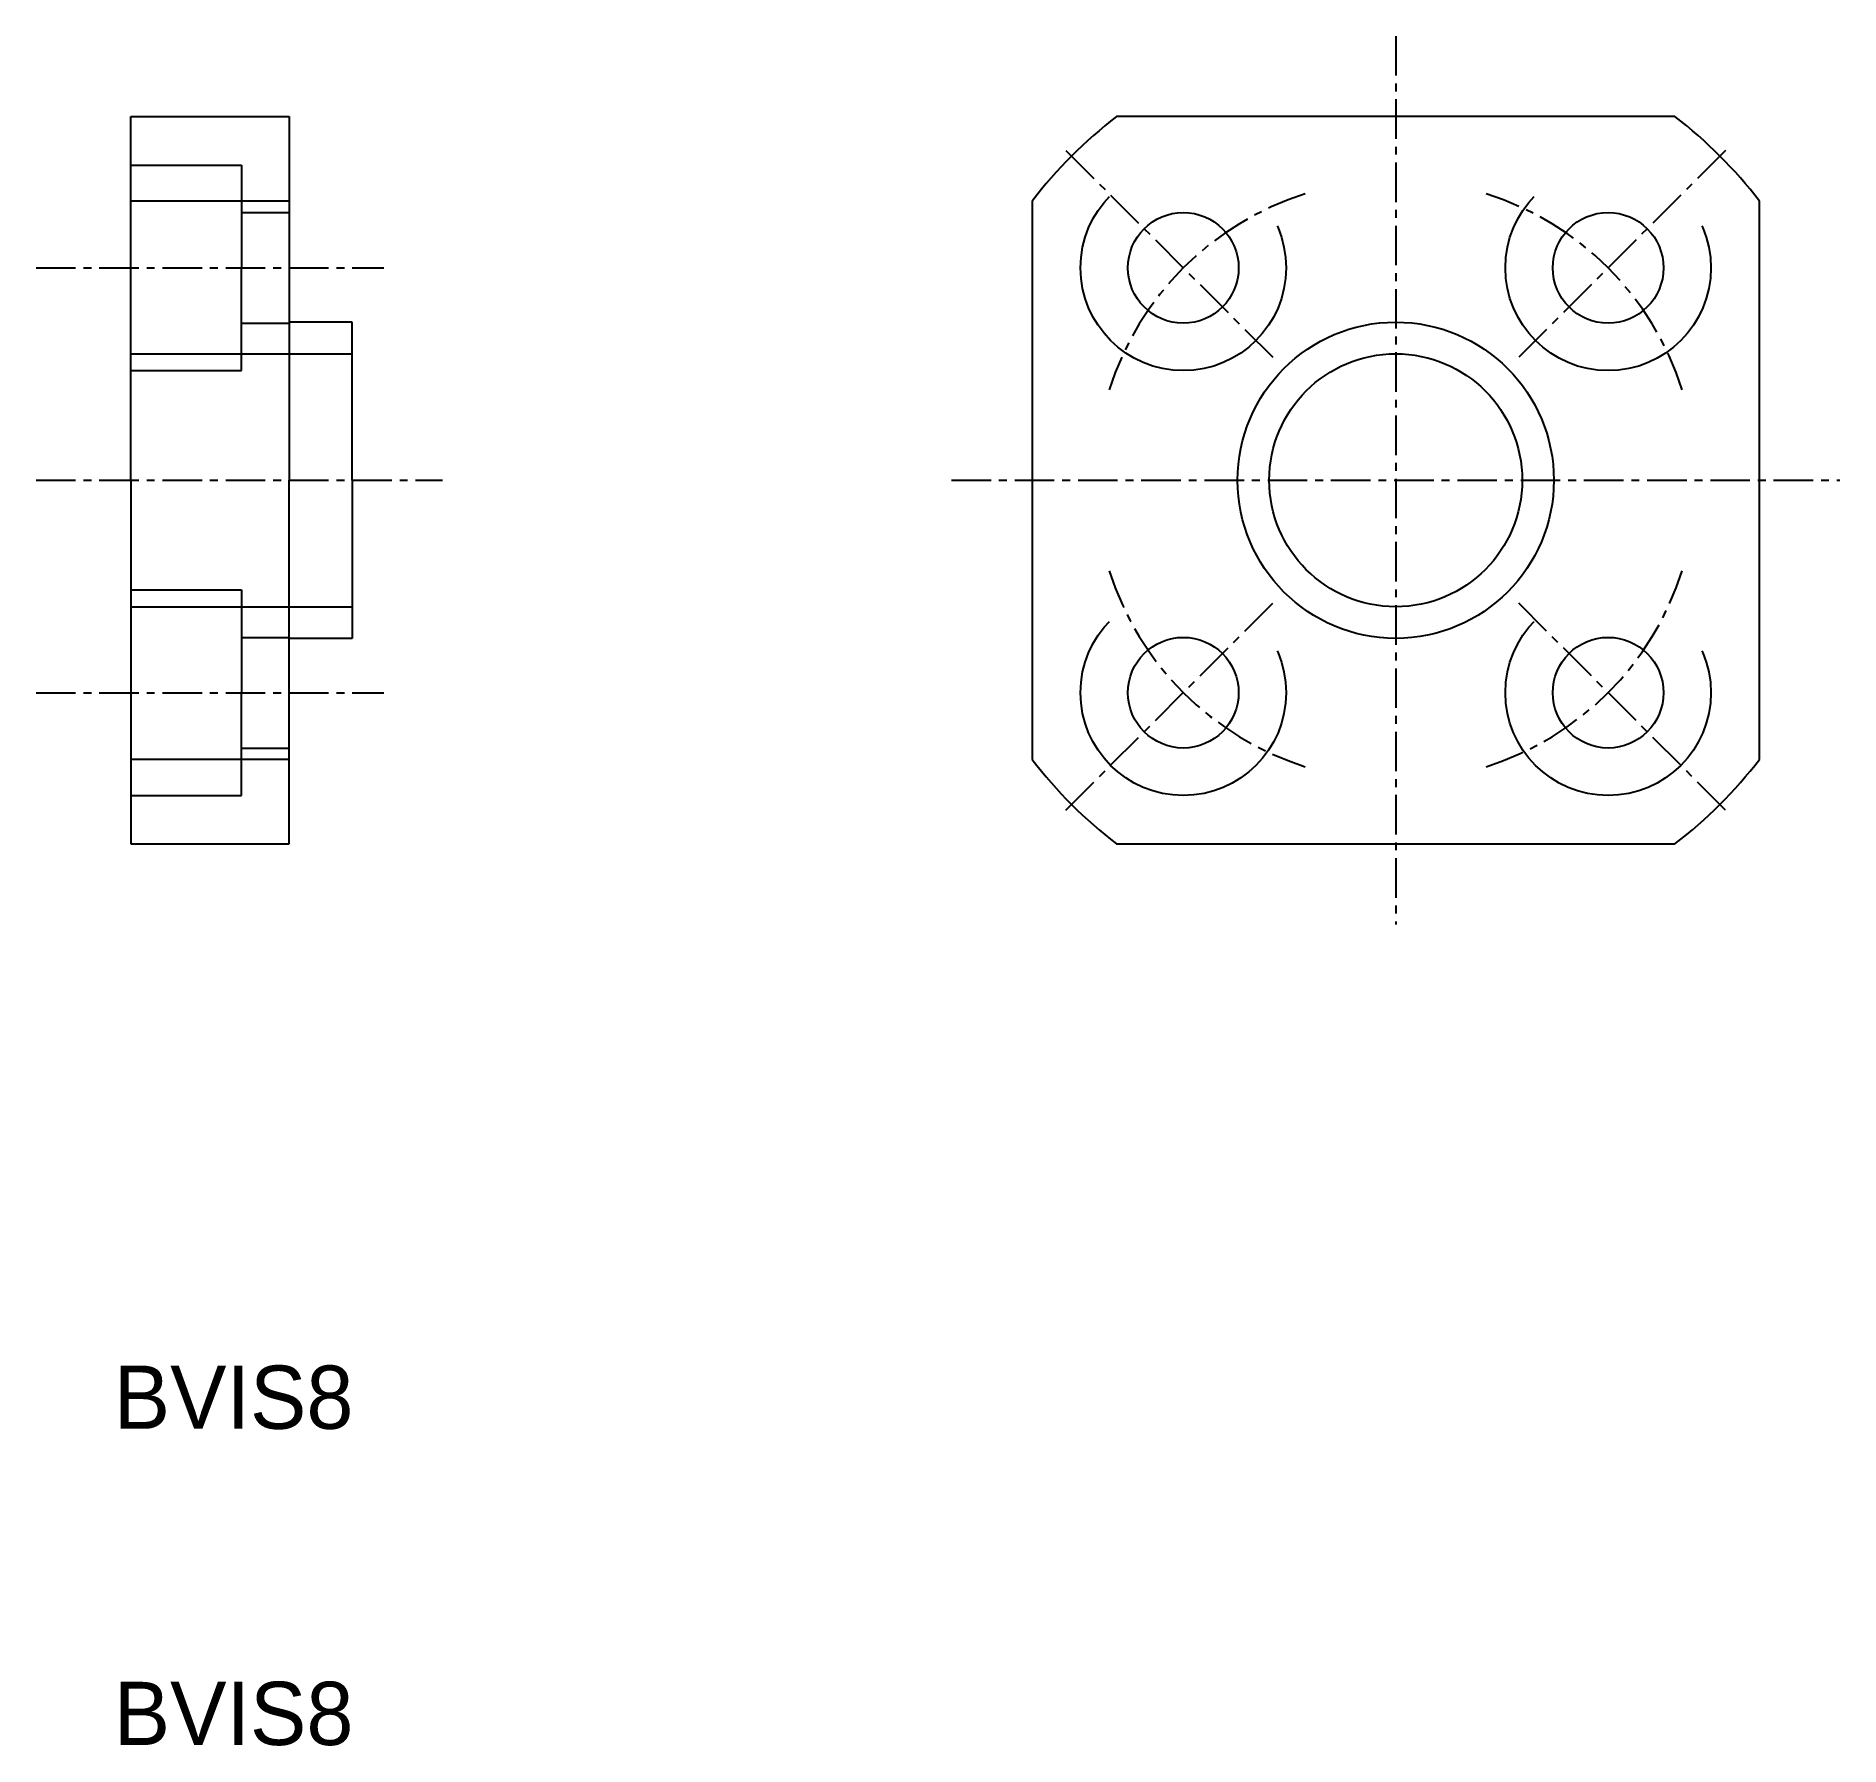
# Model space of a CAD drawing. Extents: x 132 to 189, y 88.7 to 142.8.
import ezdxf

# ---------------------------------------------------------------- set-up
doc = ezdxf.new("R2010")
doc.units = 0
doc.linetypes.add('CENTER', pattern=[2, 1.25, -0.25, 0.25, -0.25])
doc.linetypes.add('DASHED', pattern=[19.05, 12.7, -6.35])
doc.layers.get('0').update_dxf_attribs({"linetype": 'CONTINUOUS'})
doc.layers.add('CENTER', color=1, linetype='CENTER')

msp = doc.modelspace()

# ---------------------------------------------------------------- linework, layer by layer
for p, q in [((134.981, 128.712), (134.981, 140.212)), ((134.981, 140.212), (139.981, 140.212)), ((139.981, 140.212), (139.981, 128.712)), ((183.812, 140.212), (166.149, 140.212)), ((139.981, 137.543), (134.981, 137.543)), ((163.481, 137.543), (163.481, 119.88)), ((186.481, 119.88), (186.481, 137.543)), ((141.981, 133.712), (139.981, 133.712)), ((141.981, 128.712), (141.981, 133.712)), ((134.981, 128.712), (134.981, 117.212)), ((139.981, 117.212), (139.981, 128.712)), ((141.981, 128.712), (141.981, 123.712)), ((141.981, 123.712), (139.981, 123.712)), ((139.981, 119.88), (134.981, 119.88)), ((134.981, 117.212), (139.981, 117.212)), ((166.149, 117.212), (183.812, 117.212))]:
    msp.add_line(p, q)
at = {"color": 3, "linetype": 'DASHED'}
for p, q in [((134.981, 138.679), (138.481, 138.679)), ((138.481, 138.679), (138.481, 135.429)), ((138.481, 137.179), (139.981, 137.179)), ((138.481, 132.179), (138.481, 135.429)), ((138.481, 133.679), (139.981, 133.679)), ((134.981, 132.712), (141.981, 132.712)), ((134.981, 132.179), (138.481, 132.179)), ((134.981, 125.244), (138.481, 125.244)), ((138.481, 125.244), (138.481, 121.994)), ((134.981, 124.712), (141.981, 124.712)), ((138.481, 123.744), (139.981, 123.744)), ((138.481, 118.744), (138.481, 121.994)), ((138.481, 120.244), (139.981, 120.244)), ((134.981, 118.744), (138.481, 118.744))]:
    msp.add_line(p, q, dxfattribs=at)
for centre in [(168.263, 135.429), (181.698, 135.429), (168.263, 121.994), (181.698, 121.994)]:
    msp.add_circle(centre, 3.25, dxfattribs=at)
for centre, radius in [((168.263, 135.429), 1.75), ((181.698, 135.429), 1.75), ((174.981, 128.712), 5), ((174.981, 128.712), 4), ((168.263, 121.994), 1.75), ((181.698, 121.994), 1.75)]:
    msp.add_circle(centre, radius)
for start, end in [(127.5235, 142.4765), (37.5235, 52.4765), (217.5235, 232.4765), (307.5235, 322.4765)]:
    msp.add_arc((174.981, 128.712), 14.5, start, end)
at = {"layer": 'CENTER', "color": 1, "linetype": 'CENTER'}
for p, q in [((174.981, 142.76), (174.981, 114.664)), ((164.551, 139.142), (171.268, 132.424)), ((164.551, 139.142), (171.268, 132.424)), ((185.41, 139.142), (178.693, 132.424)), ((131.981, 135.429), (142.981, 135.429)), ((131.981, 128.712), (144.83, 128.712)), ((160.933, 128.712), (189.029, 128.712)), ((164.551, 118.282), (171.268, 124.999)), ((185.41, 118.282), (178.693, 124.999)), ((131.981, 121.994), (142.981, 121.994))]:
    msp.add_line(p, q, dxfattribs=at)
for start, end in [(107.5219, 162.4781), (17.5219, 72.4781), (197.5219, 252.4781), (287.5219, 342.4781)]:
    msp.add_arc((174.981, 128.712), 9.5, start, end, dxfattribs=at)

# ---------------------------------------------------------------- texts
for p in [(134.435, 98.712), (134.435, 88.712)]:
    msp.add_text('BVIS8', height=2).set_placement(p)

doc.saveas('drawing.dxf')
